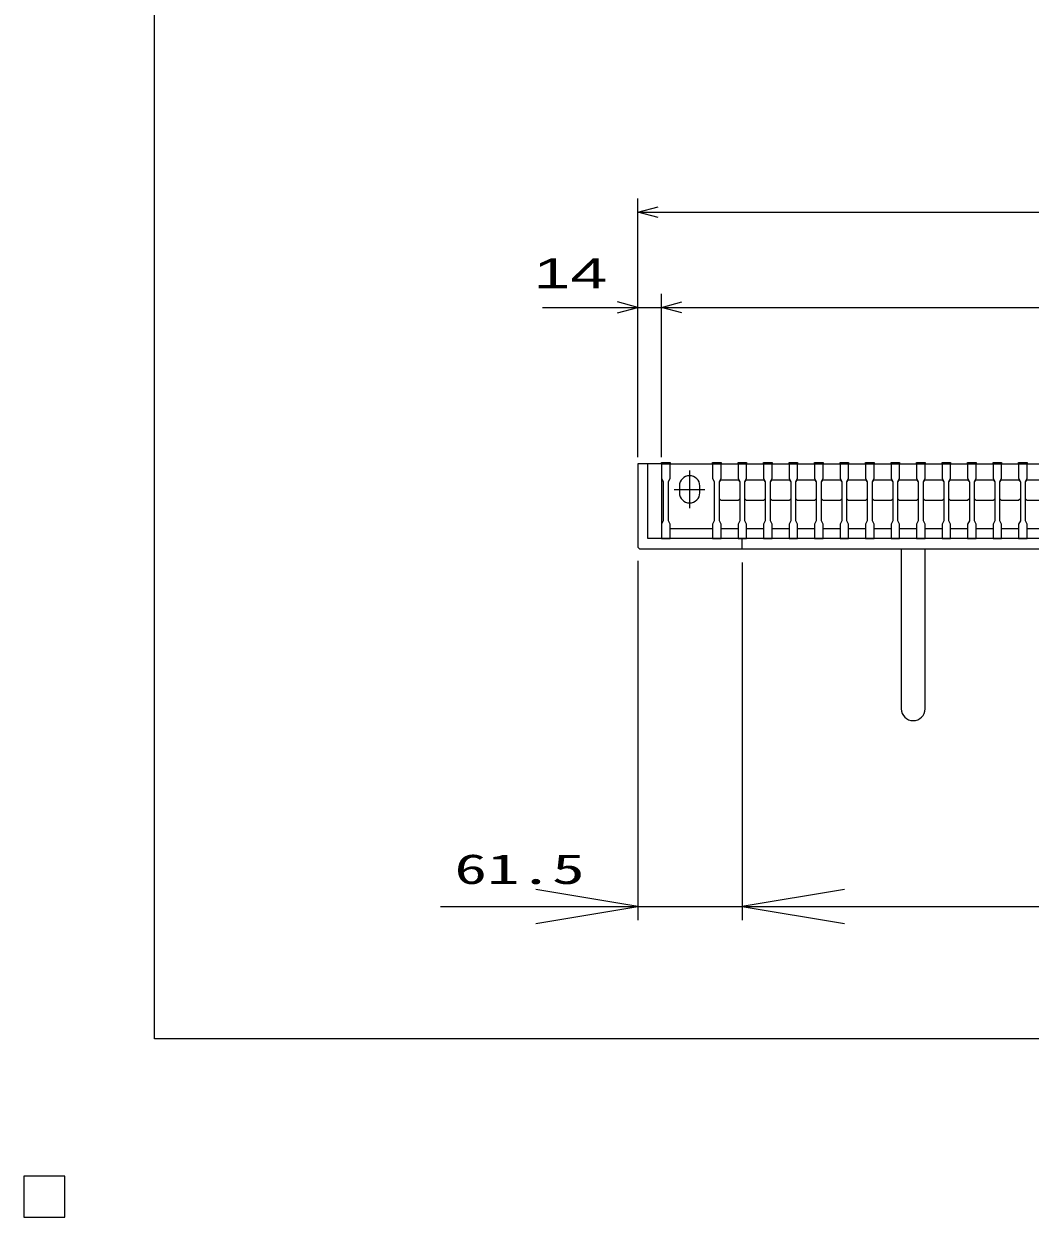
# Model space of a CAD drawing. Units: millimetres, scale not verified. Extents: x -1456 to 1389, y -1026 to 839.
# Drawn here: x -1456 to -864, y -1026 to -324 of the extents above; entities that cross this region are included whole.
import ezdxf
from ezdxf.enums import TextEntityAlignment as Align

# ---------------------------------------------------------------- set-up
doc = ezdxf.new("R2010")
doc.units = ezdxf.units.MM
doc.header["$LTSCALE"] = 8
for name, color, linetype, lineweight in [('0_2', 150, 'Continuous', 25), ('16', 3, 'Continuous', 25), ('19', 6, 'Continuous', 25), ('22', 4, 'Continuous', 25)]:
    doc.layers.add(name, color=color, linetype=linetype, lineweight=lineweight)
doc.styles.add('ベクトル', font='')
doc.styles.add('ＭＳ ゴシック', font='')
doc.styles.get('ベクトル').set_extended_font_data('ベクトル')
doc.styles.get('ＭＳ ゴシック').set_extended_font_data('MS Gothic')

# ---------------------------------------------------------------- blocks, each defined once
blk = doc.blocks.new('open_arrow')
at = {"color": 0, "linetype": 'Continuous', "lineweight": -2}
blk.add_lwpolyline([(7.5, 1.25), (0, 0), (7.5, -1.25)], dxfattribs=at)

msp = doc.modelspace()

# ---------------------------------------------------------------- linework, layer by layer
at = {"layer": '0_2'}
for p, q in [((-1379.2, -921.2), (-1379.2, 838.8)), ((1388.8, -921.2), (-1379.2, -921.2))]:
    msp.add_line(p, q, dxfattribs=at)
at = {"layer": '16'}
for p, q in [((-1081, -583), (-1081, -582.3)), ((-1081, -582.3), (-1076, -582.3)), ((-1076, -582.3), (-1076, -583)), ((-1051, -583), (-1051, -582.3)), ((-1051, -582.3), (-1046, -582.3)), ((-1046, -582.3), (-1046, -583)), ((-1036, -583), (-1036, -582.3)), ((-1036, -582.3), (-1031, -582.3)), ((-1031, -582.3), (-1031, -583)), ((-1021, -583), (-1021, -582.3)), ((-1021, -582.3), (-1016, -582.3)), ((-1016, -582.3), (-1016, -583)), ((-1006, -583), (-1006, -582.3)), ((-1006, -582.3), (-1001, -582.3)), ((-1001, -582.3), (-1001, -583)), ((-991, -583), (-991, -582.3)), ((-991, -582.3), (-986, -582.3)), ((-986, -582.3), (-986, -583)), ((-976, -583), (-976, -582.3)), ((-976, -582.3), (-971, -582.3)), ((-971, -582.3), (-971, -583)), ((-961, -583), (-961, -582.3)), ((-961, -582.3), (-956, -582.3)), ((-956, -582.3), (-956, -583)), ((-946, -583), (-946, -582.3)), ((-946, -582.3), (-941, -582.3)), ((-941, -582.3), (-941, -583)), ((-931, -583), (-931, -582.3)), ((-931, -582.3), (-926, -582.3)), ((-926, -582.3), (-926, -583)), ((-916, -583), (-916, -582.3)), ((-916, -582.3), (-911, -582.3)), ((-911, -582.3), (-911, -583)), ((-901, -583), (-901, -582.3)), ((-901, -582.3), (-896, -582.3)), ((-896, -582.3), (-896, -583)), ((-886, -583), (-886, -582.3)), ((-886, -582.3), (-881, -582.3)), ((-881, -582.3), (-881, -583)), ((-871, -583), (-871, -582.3)), ((-871, -582.3), (-866, -582.3)), ((-866, -582.3), (-866, -583)), ((-1081, -583), (-1081, -591.5)), ((-1076, -583), (-1081, -583)), ((-1081, -583), (-1081, -621)), ((-1081, -583), (-386, -583)), ((-1077, -583), (-1052, -583)), ((-1076, -591.5), (-1076, -583)), ((-1064.5, -587), (-1064.5, -609)), ((-1051, -583), (-1051, -591.5)), ((-1046, -583), (-1051, -583)), ((-1046, -591.5), (-1046, -583)), ((-1036, -583), (-1036, -591.5)), ((-1031, -583), (-1036, -583)), ((-1031, -591.5), (-1031, -583)), ((-1021, -583), (-1021, -591.5)), ((-1016, -583), (-1021, -583)), ((-1016, -591.5), (-1016, -583)), ((-1006, -583), (-1006, -591.5)), ((-1001, -583), (-1006, -583)), ((-1001, -591.5), (-1001, -583)), ((-991, -583), (-991, -591.5)), ((-986, -583), (-991, -583)), ((-986, -591.5), (-986, -583)), ((-976, -583), (-976, -591.5)), ((-971, -583), (-976, -583)), ((-971, -591.5), (-971, -583)), ((-961, -583), (-961, -591.5)), ((-956, -583), (-961, -583)), ((-956, -591.5), (-956, -583)), ((-946, -583), (-946, -591.5)), ((-941, -583), (-946, -583)), ((-941, -591.5), (-941, -583)), ((-931, -583), (-931, -591.5)), ((-926, -583), (-931, -583)), ((-926, -591.5), (-926, -583)), ((-916, -583), (-916, -591.5)), ((-911, -583), (-916, -583)), ((-911, -591.5), (-911, -583)), ((-901, -583), (-901, -591.5)), ((-896, -583), (-901, -583)), ((-896, -591.5), (-896, -583)), ((-886, -583), (-886, -591.5)), ((-881, -583), (-886, -583)), ((-881, -591.5), (-881, -583)), ((-871, -583), (-871, -591.5)), ((-866, -583), (-871, -583)), ((-866, -591.5), (-866, -583)), ((-1081, -591.5), (-1080, -593.5)), ((-1080, -593.5), (-1080, -616.5)), ((-1077, -593.5), (-1076, -591.5)), ((-1077, -616.5), (-1077, -593.5)), ((-1070.5, -596), (-1070.5, -600)), ((-1058.5, -600), (-1058.5, -596)), ((-1051, -591.5), (-1050, -593.5)), ((-1050, -593.5), (-1050, -616.5)), ((-1047, -593.5), (-1046, -591.5)), ((-1047, -593.5), (-1046, -592.5)), ((-1047, -616.5), (-1047, -593.5)), ((-1046, -592.5), (-1036, -592.5)), ((-1036, -591.5), (-1035, -593.5)), ((-1036, -592.5), (-1035, -593.5)), ((-1035, -593.5), (-1035, -616.5)), ((-1032, -593.5), (-1031, -591.5)), ((-1032, -593.5), (-1031, -592.5)), ((-1032, -616.5), (-1032, -593.5)), ((-1031, -592.5), (-1021, -592.5)), ((-1021, -591.5), (-1020, -593.5)), ((-1021, -592.5), (-1020, -593.5)), ((-1020, -593.5), (-1020, -616.5)), ((-1017, -593.5), (-1016, -591.5)), ((-1017, -593.5), (-1016, -592.5)), ((-1017, -616.5), (-1017, -593.5)), ((-1016, -592.5), (-1006, -592.5)), ((-1006, -591.5), (-1005, -593.5)), ((-1006, -592.5), (-1005, -593.5)), ((-1005, -593.5), (-1005, -616.5)), ((-1002, -593.5), (-1001, -591.5)), ((-1002, -593.5), (-1001, -592.5)), ((-1002, -616.5), (-1002, -593.5)), ((-1001, -592.5), (-991, -592.5)), ((-991, -591.5), (-990, -593.5)), ((-991, -592.5), (-990, -593.5)), ((-990, -593.5), (-990, -616.5)), ((-987, -593.5), (-986, -591.5)), ((-987, -593.5), (-986, -592.5)), ((-987, -616.5), (-987, -593.5)), ((-986, -592.5), (-976, -592.5)), ((-976, -591.5), (-975, -593.5)), ((-976, -592.5), (-975, -593.5)), ((-975, -593.5), (-975, -616.5)), ((-972, -593.5), (-971, -591.5)), ((-972, -593.5), (-971, -592.5)), ((-972, -616.5), (-972, -593.5)), ((-971, -592.5), (-961, -592.5)), ((-961, -591.5), (-960, -593.5)), ((-961, -592.5), (-960, -593.5)), ((-960, -593.5), (-960, -616.5)), ((-957, -593.5), (-956, -591.5)), ((-957, -593.5), (-956, -592.5)), ((-957, -616.5), (-957, -593.5)), ((-956, -592.5), (-946, -592.5)), ((-946, -591.5), (-945, -593.5)), ((-946, -592.5), (-945, -593.5)), ((-945, -593.5), (-945, -616.5)), ((-942, -593.5), (-941, -591.5)), ((-942, -593.5), (-941, -592.5)), ((-942, -616.5), (-942, -593.5)), ((-941, -592.5), (-931, -592.5)), ((-931, -591.5), (-930, -593.5)), ((-931, -592.5), (-930, -593.5)), ((-930, -593.5), (-930, -616.5)), ((-927, -593.5), (-926, -591.5)), ((-927, -593.5), (-926, -592.5)), ((-927, -616.5), (-927, -593.5)), ((-926, -592.5), (-916, -592.5)), ((-916, -591.5), (-915, -593.5)), ((-916, -592.5), (-915, -593.5)), ((-915, -593.5), (-915, -616.5)), ((-912, -593.5), (-911, -591.5)), ((-912, -593.5), (-911, -592.5)), ((-912, -616.5), (-912, -593.5)), ((-911, -592.5), (-901, -592.5)), ((-901, -591.5), (-900, -593.5)), ((-901, -592.5), (-900, -593.5)), ((-900, -593.5), (-900, -616.5)), ((-897, -593.5), (-896, -591.5)), ((-897, -593.5), (-896, -592.5)), ((-897, -616.5), (-897, -593.5)), ((-896, -592.5), (-886, -592.5)), ((-886, -591.5), (-885, -593.5)), ((-886, -592.5), (-885, -593.5)), ((-885, -593.5), (-885, -616.5)), ((-882, -593.5), (-881, -591.5)), ((-882, -593.5), (-881, -592.5)), ((-882, -616.5), (-882, -593.5)), ((-881, -592.5), (-871, -592.5)), ((-871, -591.5), (-870, -593.5)), ((-871, -592.5), (-870, -593.5)), ((-870, -593.5), (-870, -616.5)), ((-867, -593.5), (-866, -591.5)), ((-867, -593.5), (-866, -592.5)), ((-867, -616.5), (-867, -593.5)), ((-866, -592.5), (-856, -592.5)), ((-1073.5, -598), (-1055.5, -598)), ((-1046, -604.5), (-1047, -603.5)), ((-1035, -603.5), (-1036, -604.5)), ((-1031, -604.5), (-1032, -603.5)), ((-1020, -603.5), (-1021, -604.5)), ((-1016, -604.5), (-1017, -603.5)), ((-1005, -603.5), (-1006, -604.5)), ((-1001, -604.5), (-1002, -603.5)), ((-990, -603.5), (-991, -604.5)), ((-986, -604.5), (-987, -603.5)), ((-975, -603.5), (-976, -604.5)), ((-971, -604.5), (-972, -603.5)), ((-960, -603.5), (-961, -604.5)), ((-956, -604.5), (-957, -603.5)), ((-945, -603.5), (-946, -604.5)), ((-941, -604.5), (-942, -603.5)), ((-930, -603.5), (-931, -604.5)), ((-926, -604.5), (-927, -603.5)), ((-915, -603.5), (-916, -604.5)), ((-911, -604.5), (-912, -603.5)), ((-900, -603.5), (-901, -604.5)), ((-896, -604.5), (-897, -603.5)), ((-885, -603.5), (-886, -604.5)), ((-881, -604.5), (-882, -603.5)), ((-870, -603.5), (-871, -604.5)), ((-866, -604.5), (-867, -603.5)), ((-1036, -604.5), (-1046, -604.5)), ((-1021, -604.5), (-1031, -604.5)), ((-1006, -604.5), (-1016, -604.5)), ((-991, -604.5), (-1001, -604.5)), ((-976, -604.5), (-986, -604.5)), ((-961, -604.5), (-971, -604.5)), ((-946, -604.5), (-956, -604.5)), ((-931, -604.5), (-941, -604.5)), ((-916, -604.5), (-926, -604.5)), ((-901, -604.5), (-911, -604.5)), ((-886, -604.5), (-896, -604.5)), ((-871, -604.5), (-881, -604.5)), ((-856, -604.5), (-866, -604.5)), ((-1080, -616.5), (-1081, -618.5)), ((-1076, -618.5), (-1077, -616.5)), ((-1050, -616.5), (-1051, -618.5)), ((-1046, -618.5), (-1047, -616.5)), ((-1035, -616.5), (-1036, -618.5)), ((-1031, -618.5), (-1032, -616.5)), ((-1020, -616.5), (-1021, -618.5)), ((-1016, -618.5), (-1017, -616.5)), ((-1005, -616.5), (-1006, -618.5)), ((-1001, -618.5), (-1002, -616.5)), ((-990, -616.5), (-991, -618.5)), ((-986, -618.5), (-987, -616.5)), ((-975, -616.5), (-976, -618.5)), ((-971, -618.5), (-972, -616.5)), ((-960, -616.5), (-961, -618.5)), ((-956, -618.5), (-957, -616.5)), ((-945, -616.5), (-946, -618.5)), ((-941, -618.5), (-942, -616.5)), ((-930, -616.5), (-931, -618.5)), ((-926, -618.5), (-927, -616.5)), ((-915, -616.5), (-916, -618.5)), ((-911, -618.5), (-912, -616.5)), ((-900, -616.5), (-901, -618.5)), ((-896, -618.5), (-897, -616.5)), ((-885, -616.5), (-886, -618.5)), ((-881, -618.5), (-882, -616.5)), ((-870, -616.5), (-871, -618.5)), ((-866, -618.5), (-867, -616.5)), ((-1081, -618.5), (-1081, -627)), ((-1076, -627), (-1076, -618.5)), ((-1076, -621), (-1051, -621)), ((-1051, -618.5), (-1051, -627)), ((-1046, -627), (-1046, -618.5)), ((-1046, -621), (-1036, -621)), ((-1036, -618.5), (-1036, -627)), ((-1031, -627), (-1031, -618.5)), ((-1031, -621), (-1021, -621)), ((-1021, -618.5), (-1021, -627)), ((-1016, -627), (-1016, -618.5)), ((-1016, -621), (-1006, -621)), ((-1006, -618.5), (-1006, -627)), ((-1001, -627), (-1001, -618.5)), ((-1001, -621), (-991, -621)), ((-991, -618.5), (-991, -627)), ((-986, -627), (-986, -618.5)), ((-986, -621), (-976, -621)), ((-976, -618.5), (-976, -627)), ((-971, -627), (-971, -618.5)), ((-971, -621), (-961, -621)), ((-961, -618.5), (-961, -627)), ((-956, -627), (-956, -618.5)), ((-956, -621), (-946, -621)), ((-946, -618.5), (-946, -627)), ((-941, -627), (-941, -618.5)), ((-941, -621), (-931, -621)), ((-931, -618.5), (-931, -627)), ((-926, -627), (-926, -618.5)), ((-926, -621), (-916, -621)), ((-916, -618.5), (-916, -627)), ((-911, -627), (-911, -618.5)), ((-911, -621), (-901, -621)), ((-901, -618.5), (-901, -627)), ((-896, -627), (-896, -618.5)), ((-896, -621), (-886, -621)), ((-886, -618.5), (-886, -627)), ((-881, -627), (-881, -618.5)), ((-881, -621), (-871, -621)), ((-871, -618.5), (-871, -627)), ((-866, -627), (-866, -618.5)), ((-866, -621), (-856, -621)), ((-1081, -627), (-1076, -627)), ((-1051, -627), (-1046, -627)), ((-1036, -627), (-1031, -627)), ((-1021, -627), (-1016, -627)), ((-1006, -627), (-1001, -627)), ((-991, -627), (-986, -627)), ((-976, -627), (-971, -627)), ((-961, -627), (-956, -627)), ((-946, -627), (-941, -627)), ((-931, -627), (-926, -627)), ((-916, -627), (-911, -627)), ((-901, -627), (-896, -627)), ((-886, -627), (-881, -627)), ((-871, -627), (-866, -627)), ((-1432, -1002), (-1456, -1002)), ((-1456, -1002), (-1456, -1026)), ((-1432, -1002), (-1456, -1002)), ((-1456, -1002), (-1456, -1026)), ((-1432, -1002), (-1456, -1002)), ((-1456, -1002), (-1456, -1026)), ((-1432, -1002), (-1456, -1002)), ((-1456, -1002), (-1456, -1026)), ((-1432, -1002), (-1456, -1002)), ((-1456, -1002), (-1456, -1026)), ((-1432, -1026), (-1432, -1002)), ((-1432, -1026), (-1432, -1002)), ((-1432, -1026), (-1432, -1002)), ((-1432, -1026), (-1432, -1002)), ((-1432, -1026), (-1432, -1002)), ((-1456, -1026), (-1432, -1026)), ((-1456, -1026), (-1432, -1026)), ((-1456, -1026), (-1432, -1026)), ((-1456, -1026), (-1432, -1026)), ((-1456, -1026), (-1432, -1026))]:
    msp.add_line(p, q, dxfattribs=at)
for centre, start, end in [((-1064.5, -596), 0, 180), ((-1064.5, -600), 180, 0)]:
    msp.add_arc(centre, 6, start, end, dxfattribs=at)
at = {"layer": '19'}
for p, q in [((-1081, -583), (-1095, -583)), ((-1095, -583), (-1095, -632)), ((-1089, -627), (-1089, -583)), ((-491, -627), (-1089, -627)), ((-1033.5, -633), (-1033.5, -627)), ((-1095, -632), (-1094, -633)), ((-1094, -633), (-491, -633)), ((-940, -633), (-940, -727)), ((-926, -727), (-926, -633))]:
    msp.add_line(p, q, dxfattribs=at)
msp.add_arc((-933, -727), 7, 180, 0, dxfattribs=at)
at = {"layer": '22'}
for p, q in [((-1095, -579), (-1095, -427)), ((-1095, -435), (-1083, -431.8)), ((-1083, -438.2), (-1095, -435)), ((-1095, -435), (-372, -435)), ((-1095, -579), (-1095, -483)), ((-1081, -579), (-1081, -483)), ((-1151, -491), (-1095, -491)), ((-1095, -491), (-1107, -487.8)), ((-1107, -494.2), (-1095, -491)), ((-1095, -491), (-1081, -491)), ((-1081, -491), (-1069, -487.8)), ((-1069, -494.2), (-1081, -491)), ((-1081, -491), (-386, -491)), ((-1095, -640), (-1095, -851.358)), ((-1033.5, -641), (-1033.5, -851.358)), ((-1033.5, -641), (-1033.5, -851.358)), ((-1210.982, -843.358), (-1033.5, -843.358)), ((-1033.5, -843.358), (-433.5, -843.358))]:
    msp.add_line(p, q, dxfattribs=at)
at = {"layer": '22', "color": 2}
for p, q in [((-1432, -1002), (-1456, -1002)), ((-1456, -1002), (-1456, -1026)), ((-1432, -1002), (-1456, -1002)), ((-1456, -1002), (-1456, -1026)), ((-1432, -1002), (-1456, -1002)), ((-1456, -1002), (-1456, -1026)), ((-1432, -1026), (-1432, -1002)), ((-1432, -1026), (-1432, -1002)), ((-1432, -1026), (-1432, -1002)), ((-1456, -1026), (-1432, -1026)), ((-1456, -1026), (-1432, -1026)), ((-1456, -1026), (-1432, -1026))]:
    msp.add_line(p, q, dxfattribs=at)

# ---------------------------------------------------------------- block references
at = {"layer": '22', "xscale": 8, "yscale": 8, "rotation": 180}
msp.add_blockref('open_arrow', (-1095, -843.358), dxfattribs=at)
at = {"layer": '22', "xscale": 8, "yscale": 8}
msp.add_blockref('open_arrow', (-1033.5, -843.358), dxfattribs=at)

# ---------------------------------------------------------------- texts
at = {"layer": '22', "color": 2, "style": 'ベクトル', "width": 1.65}
msp.add_text(' 14 ', height=17.6, dxfattribs=at).set_placement((-1167, -471), align=Align.MIDDLE_LEFT)
at = {"layer": '22', "style": 'ＭＳ ゴシック', "width": 1.6}
msp.add_text('61.5', height=17.6, dxfattribs=at).set_placement((-1126.182, -835.358), align=Align.BOTTOM_RIGHT)

doc.saveas('drawing.dxf')
